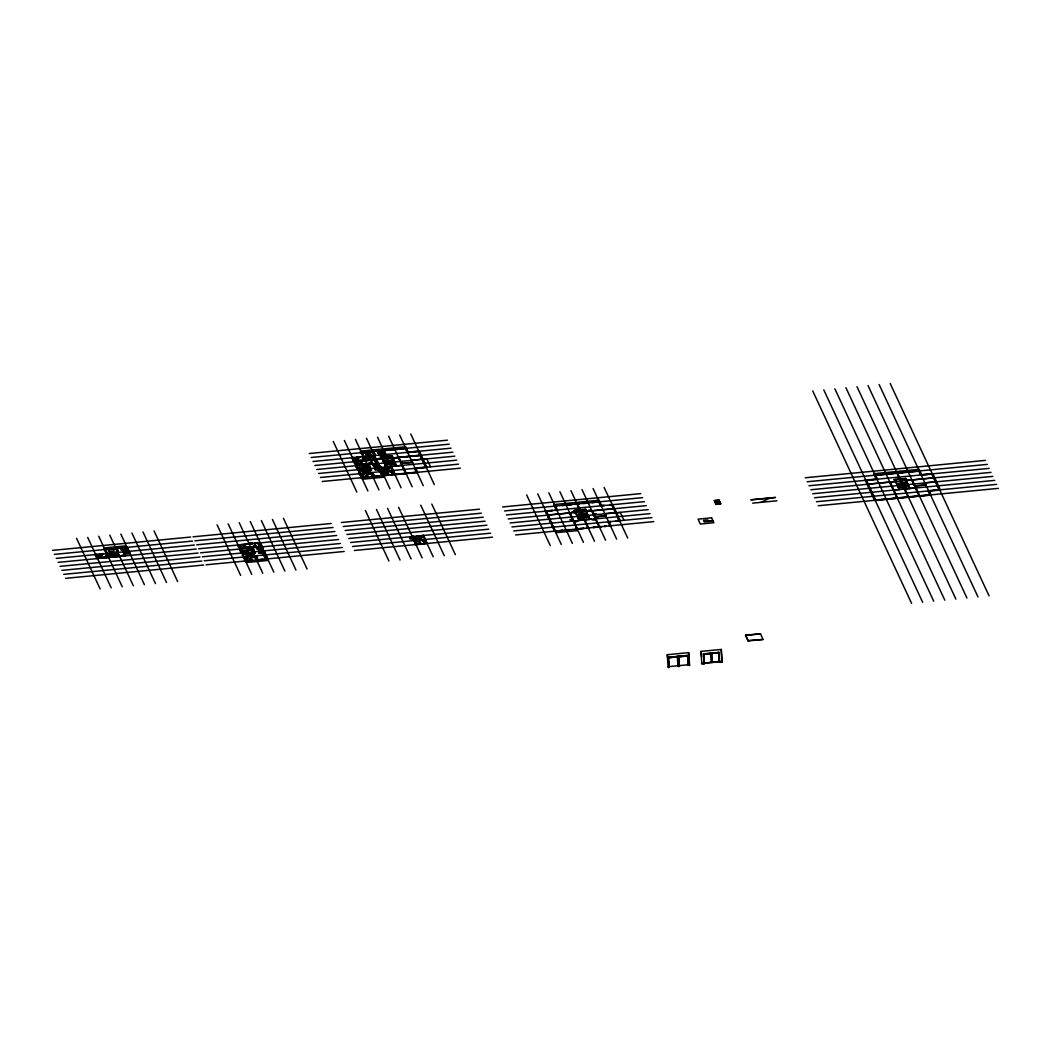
<?xml version="1.0" encoding="UTF-8"?>
<svg xmlns="http://www.w3.org/2000/svg" width="1051" height="1051" viewBox="0 0 1051 1051"><rect width="100%" height="100%" fill="white"/><g stroke="black" fill="none" stroke-linecap="round" stroke-linejoin="round"><path stroke-width="1.5" d="M579.876 516.067L580.953 517.972M361.373 460.772L361.649 460.614M380.396 471.413L380.396 471.781M258.152 543.42L259.807 543.275L260.517 544.694M246.381 554.731L247.55 554.902M249.494 554.429L250.677 554.6M251.058 554.271L251.425 554.127M362.569 471.636L363.751 471.36M365.695 471.111L366.878 471.058M367.259 470.953L368.362 470.979M365.367 471.203L364.329 471.531M107.636 555.388L106.098 556.229L107.938 556.058L105.783 555.559L106.414 556.899L97.796 557.726M105.021 557.634L104.824 557.332M364.342 458.512L362.805 459.366L364.644 459.182L362.49 458.696L363.107 460.023L354.502 460.863M386.019 456.778L382.433 458.748L381.71 457.185L386.019 456.778L386.742 458.328L381.71 457.185M391.55 456.239L387.964 458.21L387.241 456.66L391.55 456.239L392.273 457.789L387.241 456.66M380.83 469.81L379.306 470.651L380.988 470.125M384.285 471.702L382.761 472.543L384.6 472.372L382.446 471.886L384.6 472.372M263.906 554.967L264.064 554.783M417.917 539.399L417.851 539.557M416.406 540.713L414.882 541.554L416.721 541.383L414.567 540.884L416.721 541.383M364.355 471.229L365.222 471.137M246.446 554.678L247.353 554.652M108.7 555.506L113.469 555.256M365.406 458.643L370.175 458.381M379.227 454.268L382.288 454.308L380.869 453.73M379.49 454.177L380.252 453.901M380.515 454.649L381.526 454.282L380.515 453.848M122.52 551.144L125.594 551.184L124.163 550.593M122.783 551.052L123.545 550.763M123.808 551.525L124.819 551.144L123.808 550.724M366.076 471.019L366.589 471.019M363.58 473.673L361.728 474.237L363.002 474.881M363.58 473.962L362.477 474.303L363.134 474.881M363.646 474.724L364.461 474.474M364.75 474.382L363.712 473.673M245.527 557.555L247.379 556.991M247.379 557.266L246.276 557.608L247.182 558.081M247.445 558.042L248.272 557.779M384.968 470.822L384.732 470.677M385.625 470.559L385.651 470.231M367.758 472.267L368.783 472.385M362.359 475.867L364.316 476.944M246.079 559.198L248.667 560.249L248.01 560.433M378.018 469.955L380.777 469.692L375.194 469.771M384.298 463.084L388.489 462.309M394.204 461.612L389.829 462.558L394.033 461.783M577.682 516.54L582.07 515.594M582.123 515.713L577.748 516.658L582.359 516.225M583.213 516.002L587.601 515.056L582.937 515.41M587.654 515.174L583.279 516.12L587.89 515.699M897.764 485.667L902.205 484.839M903.295 485.128L907.499 484.353M105.652 557.24L105.704 557.372M247.642 556.202L246.932 555.874M309.257 453.506L447.358 440.185M360.874 452.469L362.937 452.272M364.158 452.153L368.297 451.759M372.015 451.391L373.341 451.273M376.311 450.984L379.582 450.669M381.513 450.472L406.382 448.081M311.122 457.5L449.224 444.179M373.552 451.707L362.319 452.797L364.171 456.791M376.521 451.418L405.358 448.646L407.223 452.639L418.285 451.575L425.524 467.117L414.449 468.181L416.314 472.188L390.933 474.632M361.991 453.139L362.359 453.914M365.525 452.587L367.219 452.731M367.824 452.364L369.505 452.508M365.301 453.034L369.978 452.574M377.795 451.628L382.827 451.142M377.651 452.35L379.621 452.14L379.437 451.47M379.884 452.114L383.234 451.799M373.906 452.968L374.603 454.268M381.933 452.613L383.549 452.455M362.858 454.978L362.963 455.898M364.96 452.534L365.984 454.755L370.767 454.255M365.984 454.755L370.911 454.282L369.873 452.061M382.052 453.296L383.76 453.139L382.945 451.168M384.298 453.257L382.222 453.454L381.185 451.299M353.622 457.343L351.678 457.54L352.059 458.354M356.736 457.04L360.099 456.725M312.975 461.494L451.089 448.173M353.832 457.789L353.281 458.236M360.296 457.172L354.581 457.724L355.225 459.116L358.916 458.761L358.273 457.356M362.503 456.949L374.629 455.779M385.389 454.741L379.805 455.162L380.698 456.502M354.818 458.223L358.509 457.868M355.869 459.274L356.657 459.195M357.695 459.09L358.483 459.011M362.49 458.696L375.404 457.448M392.312 455.819L380.462 456.489L382.879 456.252A2.312 0.841 -2.3 0 0 380.226 455.661M365.367 459.34L370.596 458.84L370.228 458.065M365.012 459.957L368.704 460.299M374.011 459.208L372.737 459.799M372.869 459.366L373.814 459.274M354.818 461.52L377.716 459.484A2.719 0.998 -2.3 0 1 379.91 458.197L380.488 459.221M380.409 459.051L419.993 455.241M314.84 465.501L452.942 452.18M354.923 461.744L376.127 459.694M377.664 459.55L376.744 459.642L379.595 465.751M380.515 459.274L383.431 458.998M386.505 458.696L388.502 458.512M391.576 458.21L398.263 457.566L401.889 465.33L384.469 467.183A2.719 0.998 -2.3 0 1 382.222 468.378L381.749 467.34M398.881 457.5L420.098 455.464M355.172 462.295L361.321 461.704L362.148 463.478L356 464.082M355.632 462.466L356.342 462.401M356.617 462.992L355.553 462.506M356.013 463.294L356.736 463.228M377.007 461.586L374.852 461.796L373.985 459.904M393.481 460.049L387.898 460.483L389.803 464.581L395.294 463.951M383.339 461.021L387.95 460.574M356.289 463.885L357.012 463.819M383.444 461.271L388.055 460.824M388.975 460.732L393.586 460.285M377.125 462.23L375.588 462.558L377.309 462.624M383.562 461.507L388.174 461.074M389.093 460.982L393.705 460.535M383.681 461.757L388.292 461.31M389.212 461.218L393.823 460.772M356.263 464.634L372.093 463.11M383.786 462.006L388.397 461.56M389.317 461.468L393.928 461.021M356.315 464.739L372.146 463.215M383.904 462.243L388.515 461.796M389.435 461.717L394.046 461.271M384.022 462.493L388.634 462.046M389.553 461.954L394.164 461.507M358.168 465.265L359.245 465.501L357.852 464.595M376.705 463.412L377.808 463.294M384.127 462.729L387.385 462.414M389.658 462.204L392.916 461.888M421.858 459.234L411.099 460.272L412.018 462.269L401.574 463.281M316.693 469.495L454.807 456.173M372.685 464.371L375.141 464.108A2.312 0.841 -2.3 0 0 372.474 463.504M376.967 463.977L378.071 463.872M384.351 463.228L388.975 462.782M389.895 462.69L394.506 462.243M423.238 459.445L426.929 459.09L430.542 466.867M384.469 463.465L389.08 463.018M390 462.926L394.611 462.493M373.131 464.634L378.255 464.253M384.587 463.714L389.198 463.268M390.118 463.176L394.729 462.729M365.643 465.724L366.444 465.646M384.692 463.951L389.304 463.504M390.236 463.425L394.848 462.979M384.811 464.2L389.422 463.754M390.341 463.662L394.953 463.215M384.929 464.437L389.54 464.003M390.46 463.911L395.071 463.465M373.368 465.843L375.811 465.567A2.312 0.841 -2.3 0 0 373.158 464.962M385.034 464.687L389.645 464.24M390.578 464.148L395.189 463.714M357.629 467.577L369.624 466.421M385.152 464.936L389.763 464.489M357.682 467.682L370.005 466.552L369.046 464.489M401.679 463.504L412.741 462.427L411.808 460.43M359.534 468.207L360.611 468.444L359.219 467.537M385.481 465.646L382.13 459.116M358.141 468.68L364.303 468.089L363.83 467.091M370.11 467.472L371.607 469.994L359.258 471.071M318.558 473.489L456.673 460.167M368.06 469.14L367.154 469.442M379.897 468.142L378.399 468.523L380.081 468.536M375.667 469.022L377.033 468.891M380.961 468.693L387.569 468.05L388.66 470.559L382.117 471.19M381.014 468.799L387.596 468.22A2.312 0.841 -2.3 0 1 390.184 468.838L387.766 469.061M380.83 469.114L375.089 469.547L374.392 468.05M381.368 469.285L383.891 469.048M383.76 469.114L381.552 469.324L381.841 470.231M381.145 469.771L377.756 470.099L377.164 468.93M386.151 469.403L387.845 469.705M381.71 470.296L388.016 469.692L387.32 468.194M381.763 470.414L388.423 469.889M388.345 470.467L386.269 470.125M365.393 472.687L364.684 472.556M379.582 471.255L381.434 471.071M320.424 477.482L458.525 464.161M379.897 471.925L381.736 471.741M390.263 471.006L391.222 470.809M372.829 472.832L366.865 473.41L367.18 474.29M372.474 473.095L367.43 473.581L367.653 474.264M381.973 472.635L380.567 472.766L382.288 473.292M389.75 471.833L392.693 471.544M367.285 474.316L369.269 474.106L369.085 473.423M369.518 474.08L372.882 473.751M391.787 472.03L390.998 472.096L391.957 471.912M382.998 473.081L387.924 472.595L388.949 474.816L382.393 475.459M383.142 473.108L387.832 472.661M371.568 474.579L373.184 474.421M393.718 472.622L391.406 472.845L392.273 474.789M371.686 475.262L373.407 475.091L372.579 473.121M373.946 475.223L371.857 475.42L370.819 473.252M382.932 474.303L381.093 474.487L378.991 469.981L381.145 470.467M383.93 474.789L388.607 474.329M386.085 474.999L384.403 474.855M386.926 474.921L388.331 474.474M363.278 477.299L361.767 476.458M365.485 477.088L368.27 476.812M373.906 476.274L379.03 475.775M322.276 481.489L460.391 468.168M363.488 477.745L361.189 477.969L360.532 476.576M365.695 477.535L368.481 477.259M374.117 476.72L379.24 476.221M382.603 475.893L385.283 475.643M386.518 475.525L387.977 475.38M391.143 475.078L392.259 474.973M394.112 474.789L417.746 472.503L415.894 468.51L426.956 467.445L419.31 451.01L408.248 452.075L405.765 446.754L384.246 448.83L384.863 450.156M362.424 479.243L383.943 477.167L383.313 475.827M52.55 550.369L190.665 537.048M193.056 536.825L331.17 523.503M341.378 522.518L479.492 509.183M502.654 506.95L640.755 493.628M805.263 477.758L985.431 460.391M104.18 549.345L106.23 549.134M107.452 549.016L111.59 548.622M115.308 548.267L116.635 548.136M119.617 547.847L122.888 547.532M124.806 547.348L127.237 547.111M554.271 505.925L556.321 505.728M561.943 505.176L565.11 504.874M567.803 504.611L571.586 504.257M574.976 503.928L579.114 503.521M583.095 503.14L585.841 502.877M591.779 502.299L594.603 502.023M597.415 501.761L599.779 501.537M874.353 475.039L919.848 470.651M54.416 554.376L192.517 541.055M194.921 540.818L333.022 527.497M343.243 526.512L481.345 513.19M504.506 510.957L642.621 497.635M807.129 481.765L987.283 464.384M116.845 548.583L105.612 549.66L107.478 553.667M119.814 548.294L127.434 547.558L130.074 553.22L123.926 553.811L123.098 552.038M556.518 506.162L555.848 506.543M562.154 505.623L565.32 505.321M568.013 505.058L571.783 504.69M575.173 504.362L579.324 503.968M583.305 503.587L586.051 503.324M591.989 502.746L594.813 502.47M597.612 502.207L598.965 502.575M126.12 548.005L121.088 548.491L122.914 549.016M113.285 549.45L108.595 549.896L109.37 551.565M123.177 548.99L126.527 548.661M121.312 549.187L120.445 548.359M125.227 549.489L126.843 549.331M96.915 554.219L94.971 554.403L95.352 555.217M100.029 553.916L103.392 553.588M552.419 510.274L545.062 510.983L545.6 512.126M555.099 510.011L556.137 509.919L555.637 508.842M604.154 505.281L601.579 505.4M610.211 504.703L612.707 504.467L613.272 505.689M56.268 558.37L194.382 545.049M196.773 544.812L334.888 531.491M345.096 530.505L483.21 517.184M506.372 514.951L644.473 501.629M808.994 485.759L989.149 468.378M97.126 554.665L96.574 555.099M103.589 554.035L97.874 554.586L98.518 555.992L102.21 555.637L101.566 554.232M105.796 553.824L117.922 552.655M128.682 551.617L123.598 552.524M552.616 510.72L546.507 511.311L546.822 512.008M555.309 510.458L557.569 510.247L556.859 508.723M604.364 505.728L600.344 505.518M610.421 505.15L612.05 505.807M98.111 555.099L101.802 554.744M123.729 553.404L126.173 553.128A2.312 0.841 -2.3 0 0 123.519 552.524M99.162 556.137L100.121 555.94M100.988 555.966L101.96 555.782M105.783 555.559L118.697 554.324M574.03 510.392L585.709 509.275M130.179 553.443L124.031 554.035L124.859 555.808M894.204 479.742L905.896 478.612M108.66 556.215L113.889 555.716L113.521 554.928M108.306 556.833L111.997 557.175M115.925 556.215L117.305 556.084M248.811 543.275L252.503 543.617M98.111 558.396L120.918 556.36M123.703 555.926L125.476 555.756L124.649 553.982M260.438 542.736L238.616 544.838L243.149 554.586M548.202 514.977L571.127 512.77M590.596 511.049L590.031 510.024A2.719 0.998 -2.3 0 0 587.798 511.259L574.056 512.652M590.531 510.891L613.39 508.684M868.284 484.104L896.805 481.345M899.879 481.056L901.876 480.859M904.95 480.557L933.459 477.811M58.133 562.364L196.235 549.042M198.639 548.806L336.74 535.485M346.961 534.499L485.063 521.178M508.224 518.944L646.339 505.623M810.846 489.753L991.001 472.372M238.971 545.614L245.119 545.022L245.947 546.796L239.799 547.387M239.431 545.784L240.154 545.705M576.093 513.794L579.443 520.311M586.852 512.757L589.335 518.09M896.161 482.921L899.525 489.438M239.707 546.375L240.429 546.297M714.404 500.736L719.015 500.302M260.806 544.904L258.664 545.114L257.784 543.222M576.723 514.478L586.865 513.492M714.522 500.985L719.134 500.539M896.805 483.605L906.947 482.619M714.641 501.235L719.252 500.788M576.841 514.714L581.453 514.281M582.372 514.189L586.984 513.742M714.746 501.472L719.357 501.025M896.923 483.841L901.535 483.394M902.454 483.315L907.066 482.869M260.924 545.548L259.4 545.837L261.108 545.942M576.96 514.964L581.571 514.517M582.49 514.425L587.102 513.978M714.864 501.721L719.475 501.274M897.028 484.091L901.64 483.644M902.573 483.552L907.184 483.105M577.065 515.213L581.676 514.767M582.596 514.675L587.207 514.228M714.982 501.958L719.593 501.511M897.147 484.327L901.758 483.88M902.678 483.802L907.289 483.355M255.892 546.415L240.062 547.952L252.897 546.704M577.183 515.45L581.794 515.003M582.714 514.924L587.325 514.478M715.087 502.207L719.699 501.761M897.265 484.577L901.876 484.13M902.796 484.038L907.407 483.591M255.945 546.533L254.907 545.705A2.312 0.841 -2.3 0 0 253.015 546.743L253.041 546.796M577.288 515.699L581.899 515.253M582.832 515.161L587.443 514.714M897.37 484.826L901.981 484.38M902.914 484.288L907.525 483.841M256.076 546.809L256.378 546.77A2.312 0.841 -2.3 0 1 258.94 547.413L256.483 547.689L257.626 549.45M577.406 515.936L582.018 515.502M715.205 502.457L719.817 502.01M897.488 485.063L902.1 484.616M903.019 484.524L907.63 484.091M260.503 546.717L261.607 546.612M715.324 502.693L719.935 502.247M241.966 548.583L243.044 548.819L241.651 547.913M577.524 516.186L580.769 515.87M583.055 515.647L586.313 515.332M593.802 514.609L596.364 514.333A2.719 0.998 -2.3 0 0 593.237 513.624L591.66 511.009M615.242 512.691L604.483 513.729L605.415 515.726L594.958 516.724M715.429 502.943L720.04 502.496M897.607 485.312L900.852 484.997M903.137 484.774L906.396 484.458M935.324 481.805L924.565 482.843L925.497 484.839L915.04 485.851M59.999 566.358L198.1 553.036M200.505 552.813L338.606 539.491M348.827 538.506L486.928 525.185M510.09 522.951L648.204 509.617M715.547 503.179L720.158 502.733M751.058 499.764L775.349 497.412M812.712 493.747L992.867 476.379M260.766 547.295L261.87 547.19M616.635 512.901L620.313 512.546L623.939 520.311M715.665 503.429L720.277 502.982M751.11 499.869L775.402 497.53M897.83 485.798L902.441 485.352M903.361 485.26L907.972 484.813M262.001 547.453L256.93 547.952L262.054 547.571M577.866 516.921L582.477 516.475M583.397 516.383L588.008 515.936M715.77 503.679L720.382 503.232M897.948 486.048L902.559 485.601M903.479 485.509L908.09 485.063M577.971 517.158L582.582 516.711M583.515 516.632L588.126 516.186M898.053 486.285L902.664 485.838M903.597 485.746L908.209 485.312M249.455 549.029L250.243 548.964M256.759 548.267L254.854 543.498M578.089 517.407L582.701 516.961M583.62 516.869L588.232 516.422M715.889 503.915L720.5 503.468M898.171 486.534L902.783 486.087M903.702 485.996L908.314 485.549M716.007 504.165L720.618 503.718M578.208 517.657L582.819 517.21M583.739 517.118L588.35 516.672M898.29 486.771L902.901 486.324M903.821 486.245L908.432 485.798M578.313 517.893L582.924 517.447M583.857 517.355L588.468 516.921M898.395 487.02L903.006 486.574M903.926 486.482L908.55 486.035M578.431 518.143L583.042 517.696M583.962 517.604L588.573 517.158M898.513 487.257L903.124 486.823M904.044 486.731L908.655 486.285M253.422 549.739L241.428 550.895L253.803 549.87M257.574 549.331L262.96 548.819M578.549 518.379L588.691 517.407M898.631 487.506L908.773 486.534M263.236 549.108L257.206 549.121L259.623 548.885A2.312 0.841 -2.3 0 0 256.956 548.28M572.821 519.247L569.97 519.522A2.719 0.998 -2.3 0 0 573.097 520.232M595.063 516.947L606.138 515.883L605.205 513.886M915.145 486.074L926.22 485.01L925.287 483.013M595.089 517.381L593.355 514.648M243.333 551.525L244.41 551.762L243.017 550.855M241.953 551.998L248.102 551.407L247.629 550.409M253.908 550.79L255.406 553.312L243.057 554.389M595.26 518.379L598.124 518.104A2.719 0.998 -2.3 0 0 594.997 517.394M752.634 503.14L776.925 500.801M258.704 551.315L258.901 552.865L264.629 552.419M261.173 551.079L263.578 550.842M412.491 536.417L413.752 536.299M423.553 535.353L416.682 536.181A2.719 0.998 -2.3 0 1 414.344 537.389L413.818 536.457M577.814 520.639L577.761 520.534A2.719 0.998 -2.3 0 1 575.475 521.835L573.465 520.232M577.735 520.481L591.345 519.168M61.851 570.365L199.966 557.043M202.357 556.807L340.471 543.485M350.679 542.5L488.794 529.178M511.955 526.945L650.057 513.624M814.564 497.754L994.732 480.373M251.872 552.458L250.953 552.76M263.709 551.46L262.185 551.749L263.893 551.854M259.466 552.34L260.648 552.274M413.082 537.692L419.691 537.061L420.781 539.57L414.239 540.201M413.135 537.81L419.717 537.232M413.266 538.782L409.575 538.44L412.951 538.112M258.993 553.089L264.379 552.563L261.607 552.826L264.589 553.01L263.105 553.969L264.944 553.785L262.789 553.299L264.891 557.805L266.731 557.621M409.627 538.559L412.912 538.703M413.49 538.296L416.012 538.059M264.944 553.089L261.568 553.417L260.963 552.248M419.888 538.073L422.305 537.836A2.312 0.841 -2.3 0 0 419.651 537.245M418.521 538.743L419.717 538.624M413.831 539.308L420.492 538.782M413.936 539.531L420.545 538.887M263.381 554.573L265.233 554.389M610.355 521.401L607.846 521.638L608.739 523.543M615.86 520.862L618.816 520.35M63.717 574.358L201.818 561.037M204.222 560.8L342.324 547.479M352.545 546.494L490.646 533.172M513.808 530.939L651.922 517.617M816.43 501.747L996.584 484.366M263.696 555.23L265.535 555.059M610.565 521.835L609.278 521.966L609.961 523.424M616.057 521.309L620.353 520.889L620.037 520.232M251.228 556.899L256.273 556.413L257.285 558.37M251.097 557.634L253.068 557.424M253.317 557.398L256.68 557.069M423.921 541.029L423.119 541.107L424.079 540.91M415.119 542.08L420.045 541.607L421.07 543.827L415.539 544.365L411.953 536.641M255.367 557.897L256.983 557.739M425.839 541.633L423.527 541.856L424.394 543.801M255.498 558.58L257.206 558.409M255.669 558.738L257.745 558.541L256.746 556.176L250.663 556.728L250.979 557.608M416.051 543.787L420.742 543.341M416.603 543.814L418.285 543.958M418.889 543.603L420.347 543.459M416.761 544.142L418.219 544.011M419.047 543.932L420.453 543.485M247.3 560.879L245.566 559.776M252.24 560.288L249.415 560.682M423.093 543.932L427.218 543.236L423.658 535.576M555.848 530.834L555.243 530.085M560.722 530.361L562.574 530.177M565.096 529.94L568.972 529.559M575.37 528.942L583.686 528.141M586.524 527.865L589.388 527.589M593.027 527.247L595.024 527.05M597.073 526.853L601.251 526.446M604.47 526.144L605.823 526.012M609.278 525.671L609.252 524.646M65.569 578.352L203.684 565.031M206.088 564.807L344.189 551.473M354.397 550.488L492.512 537.166M515.673 534.933L653.775 521.611M818.295 505.741L998.45 488.36M247.287 561.063L244.988 561.287L244.344 559.894M249.494 560.84L252.279 560.577M257.915 560.038L263.039 559.539M266.402 559.211L267.742 560.472L246.223 562.548M415.749 544.812L417.418 544.641M418.64 544.523L420.098 544.392M423.264 544.09L424.381 543.971M556.058 531.267L554.573 531.412L554.008 530.203M560.932 530.808L562.784 530.624M565.307 530.387L569.182 530.006M575.58 529.389L583.896 528.587M586.734 528.311L589.598 528.036M593.224 527.694L595.234 527.497M597.27 527.3L601.461 526.893M604.68 526.577L606.02 526.459M609.488 526.117L611.143 525.96L610.486 524.528M555.808 532.686L577.327 530.61L576.71 529.284M708.282 521.06L712.893 520.613M708.387 521.283L712.998 520.836M713.103 521.06L704.183 521.913L703.461 520.363L707.77 519.943L708.492 521.506M745.579 635.198L760.477 633.766L763 639.468L748.102 640.9L745.579 635.198L748.102 640.9M745.593 635.527L760.477 633.766M748.089 640.585L763 639.468M719.147 661.67L719.265 652.737L703.592 654.247L703.96 663.457L703.789 653.906L704.157 663.877L701.845 664.101L700.978 651.397L721.275 649.439L722.155 662.143L719.83 662.366L719.436 661.526M678.118 657.309L677.672 656.363L668.305 657.269L669.119 667.424L668.2 667.516L667.28 654.707L688.681 652.645L689.601 665.454L688.339 664.574L689.601 665.454M688.418 664.744L679.143 665.638L678.696 656.258L687.971 655.364L688.536 659.397M704.157 663.877L703.395 653.827L719.12 652.421M678.762 656.428L688.037 655.535L688.221 665.086L687.84 655.877M718.792 652.71L703.802 654.156L718.779 652.448L719.291 661.985M668.528 657.742L677.895 656.836M688.195 655.85L678.92 656.744L679.288 665.953L679.261 656.704M668.817 657.847L677.409 656.56L677.842 665.927M679.196 656.836L687.709 655.85M708.492 654.221L711.632 653.919M667.753 666.57L668.672 666.479M701.451 663.26L721.761 661.302L722.155 662.143M668.751 666.636L678.118 665.73M704.236 663.273L719.226 661.828M669.251 666.925L668.383 657.427L677.75 656.52L677.777 665.769M375.207 459.852L376.074 460.023M259.242 544.983L258.126 543.551M365.367 460.036L368.336 460.22L365.577 460.483L364.697 458.604M108.66 556.912L111.642 557.083L108.87 557.358L107.99 555.467M248.903 554.429L249.166 554.744M248.68 556.005L248.614 555.861M379.358 454.268L380.37 454.649M122.652 551.144L123.676 551.525M363.712 473.962L364.618 474.382M247.511 556.991L248.798 557.582M247.511 557.28L248.43 557.687M245.514 557.608L246.801 558.199M890.197 383.484L989.07 595.891M879.135 384.548L978.008 596.968M912.255 479.86L919.638 495.73M868.06 385.612L966.933 598.032M911.742 480.136L915.355 487.914L893.836 489.989L890.223 482.212M915.46 488.137L919.034 495.796M906.724 480.386L905.791 478.389L894.099 479.519L895.032 481.516M905.279 478.678L906.107 480.452M906.356 480.662L909.982 488.426M906.054 480.688L909.667 488.465M904.727 483.013L905.489 484.656M905.62 484.945L906.461 486.758M898.329 472.727L897.712 471.4L919.231 469.324L921.714 474.658L932.776 473.581L940.435 490.016L929.36 491.08L931.225 495.087L874.655 500.539L865.144 480.11L876.219 479.046L873.736 473.712L895.255 471.636L895.872 472.963M902.297 482.974L904.202 487.073M897.62 473.265L900.247 478.928M900.352 479.151L901.18 480.924M905.003 489.149L908.576 496.808M856.999 386.689L955.871 599.096M897.002 473.318L899.643 478.98M899.748 479.203L900.562 480.99M904.399 489.201L907.959 496.86M901.377 483.066L903.282 487.152M899.117 483.381L899.879 485.023M900.011 485.312L900.93 487.283M894.821 479.676L899.222 489.464M893.941 490.213L897.501 497.872M845.924 387.753L944.796 600.16M889.501 482.054L896.897 497.924M834.862 388.817L933.735 601.238M823.787 389.882L922.673 602.302M812.725 390.959L911.598 603.366M769.7 498.174L761.029 502.339M719.462 653.157L719.068 652.316L719.488 661.631M711.58 653.643L711.895 662.524M711.225 653.669L711.488 662.406M711.79 662.288L711.566 653.394M711.435 662.314L711.225 653.42M703.395 653.827L703.789 654.668M700.978 651.397L701.543 656.691M613.784 506.792L614.848 509.065M615.452 510.366L616.07 511.692M616.346 512.297L616.74 513.124M617.646 515.095L618.264 516.422M619.131 518.274L619.762 519.628M604.141 487.467L627.697 538.059M612.588 505.754L619.354 520.298M612.562 506.91L613.613 509.183M614.218 510.484L614.835 511.811M615.124 512.415L615.505 513.243M616.425 515.213L617.042 516.54M617.896 518.393L618.54 519.746M678.696 656.258L679.13 657.217M600.2 502.457L599.149 500.197L577.63 502.273L578.247 503.613M600.62 503.35L601.251 504.703M593.079 488.531L616.635 539.124M599.385 503.468L600.016 504.822M667.28 654.707L667.897 660.107M668.305 657.269L668.751 658.215M592.173 510.733L593.487 513.558M593.789 514.583L595.247 517.328M595.536 518.353L599.556 526.617M582.004 489.595L605.56 540.188M595.102 518.419L594.196 518.892L594.616 519.995A2.719 0.998 -2.3 0 1 591.49 519.286L591.371 519.233M595.378 519.01L598.952 526.669M586.642 511.272L585.814 509.485L574.122 510.615L574.95 512.389M585.197 509.551L586.024 511.325M586.274 511.535L589.9 519.312M584.645 513.886L585.407 515.529M585.538 515.818L586.379 517.631M582.215 513.847L584.12 517.946M577.538 504.138L580.178 509.801M580.27 510.024L581.098 511.798M584.934 520.022L588.494 527.681M570.943 490.659L594.498 541.265M576.92 504.204L579.561 509.866M579.666 510.09L580.494 511.863M584.317 520.074L587.877 527.733M581.295 513.939L583.2 518.038M575.79 503.849L575.173 502.509L553.654 504.585L554.626 506.674M579.035 514.254L579.797 515.896M574.739 510.563L575.567 512.336M575.514 512.573L579.14 520.35M573.964 512.665L573.491 511.627A2.719 0.998 -2.3 0 0 571.258 512.849L571.297 512.914M570.141 513.085L572.979 519.194M573.859 521.086L577.433 528.745M559.881 491.737L583.423 542.329M569.419 512.927L572.361 519.247M572.848 520.284L576.815 528.811M556.137 507.16L556.465 507.869M555.309 506.595L556.321 508.776M548.806 492.801L572.361 543.393M554.902 507.278L555.243 507.988M547.203 512.809L547.702 513.886M548.018 514.57L548.464 515.529M548.937 516.527L549.594 517.959M549.896 518.59L550.658 520.245M551.289 521.598L552.471 524.134M553.273 525.842L553.956 527.326M554.1 527.641L554.442 528.377M537.744 493.865L561.287 544.471M546.139 512.073L554.547 530.151M545.968 512.927L546.467 514.005M546.796 514.688L547.229 515.647M547.702 516.645L548.372 518.077M548.661 518.708L549.437 520.363M550.067 521.716L551.236 524.252M552.038 525.96L552.721 527.444M552.879 527.76L553.22 528.495M526.669 494.942L550.225 545.535M410.757 434.01L434.313 484.603M399.682 435.075L423.238 485.68M431.803 504.086L455.359 554.678M398.776 457.277L406.172 473.16M388.62 436.152L412.176 486.744M420.742 505.15L444.297 555.756M401.994 465.554L405.555 473.226M393.245 457.816L392.417 456.042L380.738 457.172L381.566 458.945M391.8 456.095L392.627 457.881M392.785 458.328L393.35 459.313M395.741 464.647L396.293 465.646M391.248 460.43L392.023 462.085M392.154 462.361L392.995 464.174M384.14 450.695L386.781 456.357M386.886 456.568L387.714 458.354M388.831 460.391L390.736 464.489M391.537 466.565L395.097 474.224M377.545 437.216L401.101 487.809M423.251 535.379L433.222 556.82M383.536 450.748L386.164 456.41M386.269 456.633L387.096 458.407M390.919 466.631L394.493 474.29M423.041 535.629L426.614 543.301M383.3 450.892L384.377 453.217M382.406 450.393L381.776 449.066L360.257 451.142L361.229 453.217M392.417 471.754L392.049 470.94L389.816 471.163L390.184 471.965M385.638 460.798L386.4 462.453M386.545 462.729L387.464 464.713M419.441 537.206L420.137 538.703M419.966 538.716L418.377 538.874M381.355 457.106L382.183 458.88M382.433 459.09L386.059 466.867M385.862 469.836L384.784 469.942M386.006 470.112L386.308 470.782M418.127 539.124L418.443 539.794M377.151 451.483L377.545 452.324M384.035 469.074L384.456 469.994M416.157 538.086L416.577 538.992M383.904 469.153L384.272 469.942M416.025 538.151L416.393 538.953M384.154 470.296L384.469 470.966M416.275 539.308L416.59 539.964M381.697 467.459L380.068 466.775M413.569 538.388L413.963 539.242M380.462 467.629L384.035 475.302M412.596 536.641L416.157 544.3M366.484 438.28L390.039 488.873M398.605 507.291L422.16 557.884M379.148 465.79L379.621 466.828M372.461 451.812L374.274 455.7M375.154 457.592L378.977 465.803M379.45 466.841L383.418 475.354M374.13 455.819L373.644 454.952A2.312 0.841 -2.3 0 0 371.752 455.989L371.647 455.976M374.839 457.527L375.246 458.394A2.312 0.841 -2.3 0 1 372.579 457.789L372.461 457.75M376.113 460.062L376.718 461.376M378.61 465.843L379.096 466.88L380.396 466.749L379.923 465.711L376.573 466.079A2.719 0.998 -2.3 0 0 379.7 466.775M374.327 460.233L374.931 461.547M377.375 467.774L376.915 466.999A2.312 0.841 -2.3 0 0 375.023 468.037L375.049 468.089M376.994 468.996L375.785 469.101M371.056 460.193L373.828 466.132L379.148 465.501L373.407 465.803M374.708 468.01L375.404 469.521M370.753 460.22L372.343 463.517M370.215 459.983L369.137 460.088M371.515 463.255L371.108 462.387A2.312 0.841 -2.3 0 0 369.216 463.425L369.229 463.478M372.934 472.858L374.025 475.183M368.336 463.662L369.006 464.503M369.742 466.578L370.372 467.445M368.717 464.489L371.253 469.915M368.835 466.499L368.441 465.659L363.83 466.105L364.224 466.946M370.464 469.994L370.07 469.153L365.459 469.6L365.853 470.441M364.999 458.564L365.682 460.01M355.422 439.344L378.964 489.95M387.543 508.356L411.086 558.948M361.583 453.979L362.07 455.03M362.7 460.062L363.002 460.732M360.848 460.246L361.163 460.916M362.464 464.148L362.923 465.146M361.216 461.77L362.004 463.452L357.366 463.898L356.578 462.217M359.074 461.061L357.222 461.244M356.67 464.831L357.038 465.606M358.049 467.774L358.404 468.549M353.701 459.116L354.187 460.167M354.358 460.535L359.35 471.268M359.718 472.044L360.099 472.871M360.362 473.449L361.084 474.986M344.347 440.422L367.903 491.014M376.468 509.42L400.024 560.025M352.466 459.234L352.952 460.285M353.123 460.653L353.793 462.085M354.24 463.044L354.634 463.911M355.724 466.224L356.053 466.959M356.276 467.432L356.604 468.129M357.051 469.074L357.485 470.007M358.483 472.162L358.864 472.989M359.14 473.567L359.849 475.105M333.285 441.486L356.828 492.078M365.406 510.497L388.949 561.089M283.481 518.393L307.037 568.985M272.419 519.457L295.975 570.062M261.357 520.534L284.9 571.127M260.543 542.96L263.394 549.069M264.274 550.947L267.834 558.606L266.323 559.053M250.283 521.598L273.838 572.191M259.833 542.789L262.96 549.134M263.262 550.159L267.217 558.672M261.541 547.151L260.714 547.177M261.213 551.171L260.714 550.317A2.312 0.841 -2.3 0 0 258.822 551.355L258.848 551.407M262.908 559.263L257.837 559.868M258.507 551.328L259.203 552.826M256.759 547.663L254.552 543.538M252.792 547.781L253.777 549.909M252.109 546.901L255.051 553.233M252.634 549.804L252.24 548.977L247.629 549.423L248.023 550.251M254.263 553.312L253.869 552.471L249.258 552.918L249.652 553.759M239.221 522.662L262.763 573.255M254.631 556.57L255.551 558.712M246.262 547.466L246.735 548.464M240.377 545.522L241.165 547.216M240.889 547.085L239.983 547.177M240.469 548.136L240.837 548.924M241.848 551.079L242.203 551.867M243.517 555.362L243.898 556.189M244.174 556.767L244.883 558.304M228.198 523.845L251.701 574.332M238.038 546.362L238.446 547.216M239.523 549.542L239.864 550.264M240.088 550.75L240.403 551.447M240.85 552.392L241.283 553.325M242.282 555.48L242.676 556.307M242.939 556.885L243.648 558.423M217.084 524.804L240.64 575.396M154.05 530.886L177.606 581.479M142.975 531.951L166.531 582.543M131.914 533.015L155.469 583.607M120.852 534.079L144.394 584.684M126.829 547.624L129.457 553.286M126.593 547.768L127.67 550.08L125.345 550.172L127.053 550.001L126.238 548.031M125.7 547.269L125.069 545.929L103.55 548.005L104.522 550.08M124.478 548.162L125.411 550.159M123.782 556.084L123.217 555.059A2.719 0.998 -2.3 0 0 120.983 556.281L121.023 556.347M109.777 535.156L133.332 585.749M115.755 548.688L117.567 552.576M118.448 554.455L119.42 556.57M117.397 552.603L116.937 551.828A2.312 0.841 -2.3 0 0 115.045 552.865L115.032 552.839M118.132 554.389L118.54 555.27A2.312 0.841 -2.3 0 1 115.873 554.665L115.794 554.692M113.166 548.937L114.204 551.158L109.278 551.63L108.253 549.41M113.508 556.846L112.431 556.951M108.292 555.44L108.976 556.885M98.715 536.22L122.258 586.813M104.877 550.855L105.363 551.893M105.993 556.938L106.296 557.608M104.141 557.109L104.456 557.779M102.367 557.936L100.515 558.107M96.994 555.992L97.48 557.03M97.651 557.411L98.216 558.62M87.693 537.403L111.196 587.877M95.759 556.11L96.245 557.148M96.416 557.529L96.981 558.738M76.578 538.348L100.121 588.954M721.275 649.439L721.761 661.302M688.681 652.645L689.154 664.495M687.971 655.364L688.221 665.086M677.672 656.363L677.921 666.084M370.215 467.432A2.312 0.841 -2.3 0 1 367.561 466.828M368.848 464.476A2.312 0.841 -2.3 0 1 366.195 463.872M254.027 550.737A2.312 0.841 -2.3 0 1 251.36 550.133M252.647 547.794A2.312 0.841 -2.3 0 1 249.993 547.19M263.499 550.093A2.719 0.998 -2.3 0 1 260.372 549.384M121.246 550.028L123.269 549.975L121.259 549.975M249.849 558.961L251.872 558.909L249.862 558.935M366.05 475.643L368.073 475.604L366.063 475.591M377.953 453.152L379.976 453.112L377.953 453.152M416.735 538.48L417.904 538.795L416.84 538.401M264.616 554.573L265.312 554.941L264.616 554.573M579.403 510.221L575.83 512.192L575.107 510.641L580.126 511.784L579.403 510.221M584.934 509.696L581.361 511.666L580.638 510.103L585.657 511.246L584.934 509.696M362.45 475.683L361.807 475.867L364.868 476.944L362.45 475.683M251.938 543.091L249.166 543.354L251.938 543.091M374.274 452.797L373.499 452.876L374.997 454.347L374.274 452.797M393.455 459.3L395.938 464.634L393.455 459.3M368.954 471.084L362.148 471.741L362.556 472.608L369.361 471.952L368.954 471.084M918.837 471.216L875.785 475.367L877.651 479.361L866.576 480.438L875.68 499.974L929.793 494.758L927.928 490.764L938.99 489.687L931.764 474.146L920.689 475.21L918.837 471.216M117.567 549.673L116.806 549.739L118.29 551.223L117.567 549.673M117.292 549.818L117.896 551.131L117.292 549.818M718.91 500.053L714.299 500.499L716.112 504.401L720.723 503.954L718.91 500.053M252.752 554.403L245.947 555.059L246.354 555.926L253.16 555.27L252.752 554.403M420.124 539.084L418.587 539.229L420.124 539.084M424.17 539.951L421.937 540.175L422.305 540.976L424.538 540.766L424.17 539.951M265.785 555.953L264.366 556.084L266.087 556.61L265.785 555.953M711.606 517.841L698.074 519.141L700.347 524.029L713.879 522.715L711.606 517.841M679.064 665.48L678.04 665.572L678.486 666.531L679.511 666.426L679.064 665.48"/></g></svg>
